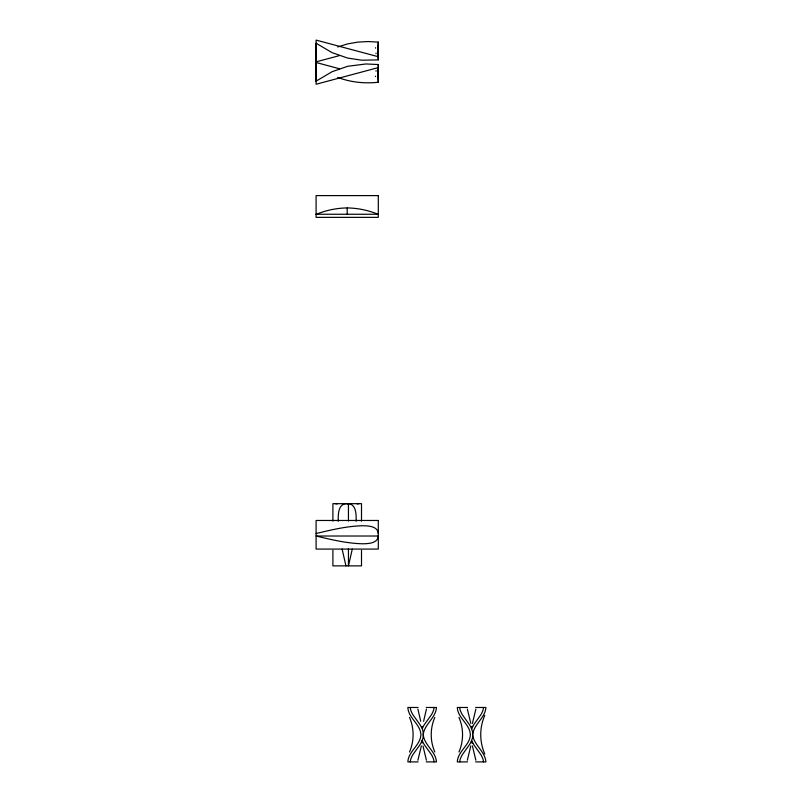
<?xml version="1.0" encoding="UTF-8"?>
<svg xmlns="http://www.w3.org/2000/svg" width="802" height="802" viewBox="0 0 802 802"><rect width="100%" height="100%" fill="white"/><g stroke="black" fill="none" stroke-linecap="round" stroke-linejoin="round"><path stroke-width="1.2" d="M316.088 68.04L316.098 62.506L339.426 68.741M316.088 67.839L316.088 69.493M316.088 54.867L316.098 48.15M316.098 44.601L316.098 43.238L332.038 52.621L347.587 58.055L361.852 60.22L378.303 59.879L377.762 49.604L378.293 42.105L368.038 41.544L357.742 42.125L347.587 43.909L337.742 46.957M316.098 48.341L316.098 44.491M410.343 761.9L410.474 760.466A12.02 12.02 0 0 1 411.075 758.321L412.228 755.825A28.27 28.27 0 0 1 413.13 754.311L419.847 744.948A33.283 33.283 0 0 0 420.91 743.163L422.644 739.223A16.291 16.291 0 0 0 423.215 736.958C422.484 725.208 435.747 718.772 436.468 707.474L426.203 707.474M433.982 707.524L433.862 708.858A12.02 12.02 0 0 1 433.25 711.053L432.098 713.559A28.27 28.27 0 0 1 431.195 715.073L424.479 724.427A33.283 33.283 0 0 0 423.416 726.211L422.223 728.697L420.9 726.211A33.283 33.283 0 0 0 419.847 724.427L413.13 715.073A28.27 28.27 0 0 1 412.228 713.559L411.065 711.053A12.02 12.02 0 0 1 410.464 708.908L410.343 707.564M459.797 761.9L459.917 760.466A12.02 12.02 0 0 1 460.518 758.321L461.681 755.825A28.27 28.27 0 0 1 462.584 754.311L469.29 744.948A33.283 33.283 0 0 0 470.353 743.163L472.087 739.223A16.291 16.291 0 0 0 472.659 736.958C471.937 725.208 485.19 718.772 485.912 707.474L475.656 707.474M483.426 707.524L483.305 708.858A12.02 12.02 0 0 1 482.694 711.053L481.541 713.559A28.27 28.27 0 0 1 480.639 715.073L473.932 724.427A33.283 33.283 0 0 0 472.869 726.211M377.993 66.977L378.303 82.265C364.649 83.729 350.604 82.315 337.742 77.403M356.158 521.29C356.208 515.185 356.569 504.488 348.449 503.676L348.449 521.089M417.902 760.236L421.371 745.92M426.423 709.138L423.596 721.319M467.355 760.236L470.814 745.92M475.867 709.138L472.408 723.464M378.143 65.664L378.293 64.531L365.973 63.959L347.587 66.305L332.038 71.739L316.098 81.152M378.283 67.719L377.762 74.756L378.293 82.255M352.289 549.099L348.449 565.871L348.449 548.458M484.789 715.334C479.385 727.875 479.385 741.509 484.789 754.04M409.511 752.005C414.303 740.868 414.293 728.517 409.511 717.369M434.814 717.369C430.032 728.517 430.022 740.868 434.814 752.005M458.955 752.005C463.746 740.868 463.746 728.517 458.955 717.369M472.869 726.211L471.606 728.838L472.087 730.151A16.291 16.291 0 0 1 472.659 732.416C471.947 744.166 485.18 750.612 485.912 761.9L475.656 761.9M316.088 55.288L316.098 61.854L339.426 55.619M316.098 533.53C331.427 529.871 346.925 526.092 362.755 525.751C368.339 525.841 377.792 526.152 378.303 533.53M345.953 503.676C337.832 504.488 338.193 515.185 338.243 521.29M357.201 503.917L359.015 503.676M316.098 214.254L378.303 214.254M418.123 707.474L407.857 707.474C408.298 718.141 420.479 724.026 420.92 734.692C420.479 745.359 408.298 751.233 407.857 761.9L418.123 761.9M467.566 707.474L457.3 707.474C457.752 718.111 469.822 723.965 470.363 734.572C470.032 745.299 457.741 751.193 457.3 761.9L467.566 761.9M426.203 761.9L436.468 761.9C435.777 750.612 422.494 744.226 423.215 732.487A16.291 16.291 0 0 0 422.644 730.151L422.163 726.432M335.386 503.676L337.201 503.917M378.293 56.721L316.098 40.1L316.098 61.864M471.606 742.943L471.606 740.537L472.869 743.163M420.729 721.319L417.902 709.138M470.814 723.464L467.355 709.138M472.408 745.92L475.867 760.236M422.955 745.92L426.423 760.236M345.953 565.871L342.113 549.099M378.293 59.809L378.143 58.696M377.993 57.383L377.942 56.822M377.862 55.759L378.303 42.095M459.797 707.564L459.917 708.908A12.02 12.02 0 0 0 460.518 711.053L461.681 713.559A28.27 28.27 0 0 0 462.584 715.073L469.29 724.427A33.283 33.283 0 0 1 470.353 726.211L471.606 728.838L471.606 726.432M483.426 761.9L483.315 760.567A12.02 12.02 0 0 0 482.694 758.321L481.541 755.825A28.27 28.27 0 0 0 480.639 754.311L473.932 744.948A33.283 33.283 0 0 1 472.869 743.163M433.982 761.9L433.872 760.567A12.02 12.02 0 0 0 433.25 758.321L432.098 755.825A28.27 28.27 0 0 0 431.195 754.311L424.479 744.948A33.283 33.283 0 0 1 423.416 743.163L422.183 740.587L422.163 742.943M316.098 81.072L316.088 69.924M378.303 64.481L378.303 67.599L316.098 84.26L316.098 62.496M361.502 521.16L361.502 503.676L332.9 503.676L332.9 521.16M361.502 550.322L361.502 565.871L332.9 565.871L332.9 550.322M347.196 208.029L347.196 214.254M347.196 503.676L347.196 504.247M376.038 70.666A48.23 1.193 -88.9 0 1 376.028 71.218M375.547 76.2A49.774 1.303 -88.8 0 1 375.547 76.641M376.028 53.143A48.23 1.193 88.9 0 1 376.038 53.694M375.547 47.719A49.774 1.303 88.8 0 1 375.547 48.16M316.148 214.355A84.28 84.28 0 0 1 347.196 207.929A84.28 84.28 0 0 1 378.253 214.355M378.303 536.017C377.792 543.395 368.339 543.696 362.755 543.786C346.925 543.445 331.427 539.666 316.098 536.017L378.303 536.017M378.303 195.598L316.098 195.598L316.098 217.362L378.303 217.362L378.303 195.598M378.303 520.468L316.098 520.468L316.098 549.079L378.303 549.079L378.303 520.468"/></g></svg>
